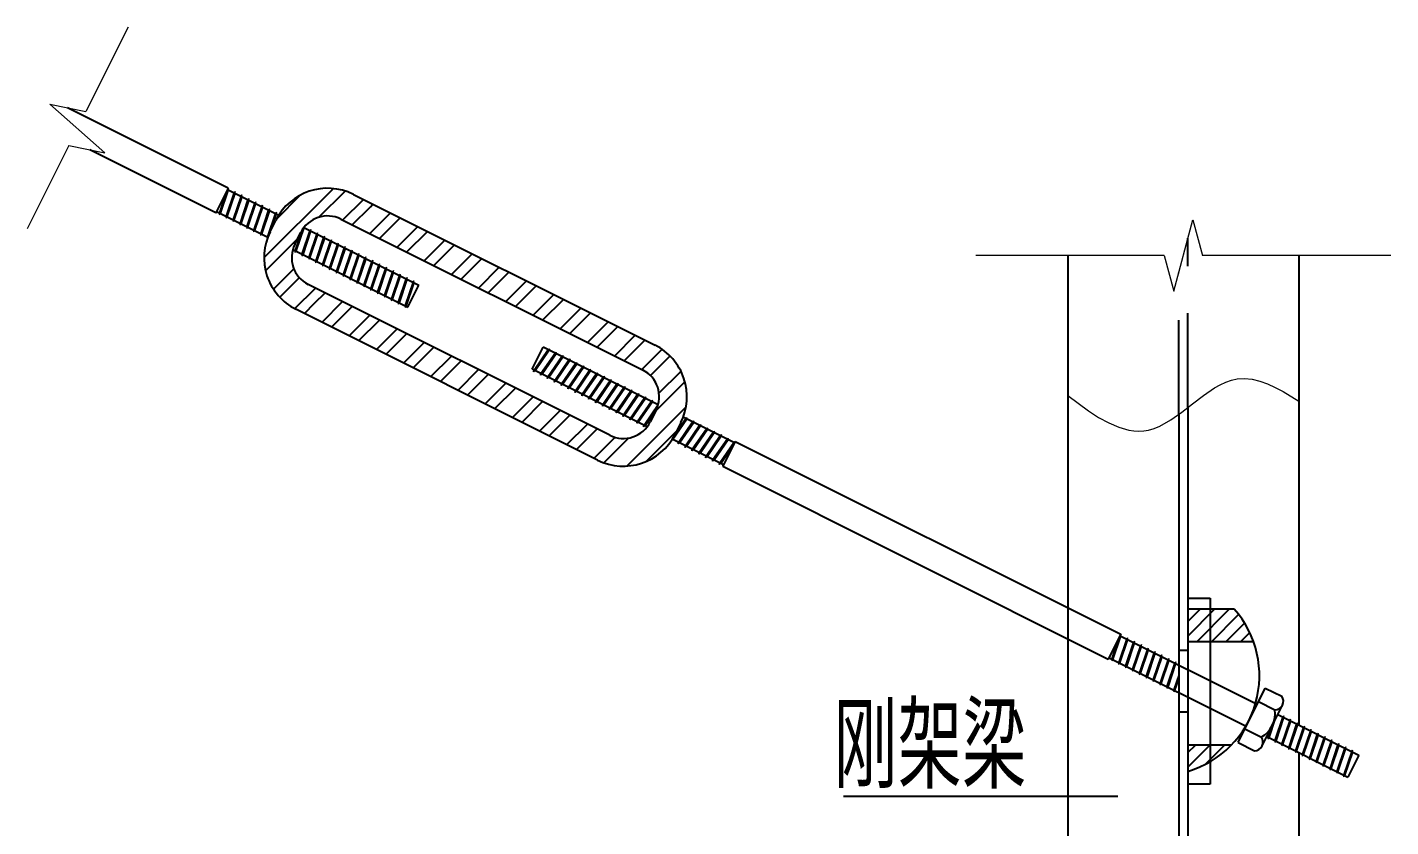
# Model space of a CAD drawing. Extents: x 9752569 to 9923256, y 1590558 to 2510207.
# Drawn here: x 9886731 to 9893978, y 2025030 to 2029280 of the extents above; entities that cross this region are included whole.
import ezdxf
from ezdxf.enums import TextEntityAlignment as Align

# ---------------------------------------------------------------- set-up
doc = ezdxf.new("R2010")
doc.units = 0
doc.header["$LTSCALE"] = 1000
doc.header["$MEASUREMENT"] = 0
doc.linetypes.add('CONTINUOUS1', pattern=[0])
doc.linetypes.add('DASHED', pattern=[0.75, 0.5, -0.25])
for name, color, linetype in [('003_THICK', 7, 'CONTINUOUS1'), ('LAYER4', 4, 'CONTINUOUS'), ('PUB_TEXT', 7, 'CONTINUOUS'), ('刚架', 2, 'CONTINUOUS'), ('填充', 8, 'CONTINUOUS'), ('支撑', 4, 'CONTINUOUS'), ('板', 4, 'CONTINUOUS')]:
    doc.layers.add(name, color=color, linetype=linetype)
doc.layers.add('Z-详图标注', color=3, linetype='CONTINUOUS', lineweight=18)
doc.layers.add('标注', color=4, linetype='CONTINUOUS', lineweight=20)
doc.styles.add('TSSD_DIMENSION', font='atssdeng.shx', dxfattribs={"width": 0.7, "bigfont": 'atssdchn.shx'})

# ---------------------------------------------------------------- blocks, each defined once
blk = doc.blocks.new('*X6')
at = {"layer": '填充', "linetype": 'Continuous'}
for p, q in [((14993658.8, -92297.5), (14993763.4, -92193)), ((14993702.8, -92328.6), (14993804.4, -92227)), ((14993730.5, -92513), (14993882.2, -92361.3)), ((14993747.5, -92421), (14993861.4, -92307)), ((14993582.8, -92797.8), (14993886.9, -92493.7)), ((14993409.9, -92758.6), (14993519.2, -92649.2)), ((14993462.5, -92781), (14993591, -92652.4)), ((14993682.4, -92773.2), (14993840.4, -92615.3))]:
    blk.add_line(p, q, dxfattribs=at)
blk = doc.blocks.new('*X7')
at = {"layer": '填充', "linetype": 'Continuous'}
for p, q in [((14991695.3, -91715.5), (14992053.9, -91356.9)), ((14991979.9, -91505.9), (14992115.8, -91370)), ((14991761.7, -91512), (14991882.3, -91391.4)), ((14992103.2, -91519.7), (14992210.5, -91412.4)), ((14992153.2, -91544.7), (14992247, -91450.9)), ((14991702.2, -91783.6), (14991869.3, -91616.5)), ((14991743.3, -91879.6), (14991849.7, -91773.2)), ((14991776.3, -91921.6), (14991878.4, -91819.5)), ((14991854.6, -91980.4), (14991961.6, -91873.5)), ((14991904.2, -92005.8), (14991957.2, -91952.8))]:
    blk.add_line(p, q, dxfattribs=at)
blk = doc.blocks.new('*X8')
at = {"layer": '填充', "linetype": 'Continuous'}
for p, q in [((14992247, -91450.9), (14992260.5, -91437.4)), ((14992244.6, -91590.4), (14992352, -91483.1)), ((14992294.6, -91615.4), (14992402, -91508.1)), ((14992386, -91661.1), (14992493.4, -91553.8)), ((14992436, -91686.1), (14992543.4, -91578.8)), ((14992527.5, -91731.8), (14992634.8, -91624.5)), ((14992577.5, -91756.8), (14992684.8, -91649.5)), ((14992668.9, -91802.6), (14992776.2, -91695.2)), ((14992718.9, -91827.6), (14992826.2, -91720.2)), ((14992810.3, -91873.3), (14992917.6, -91765.9)), ((14992860.3, -91898.3), (14992967.6, -91790.9)), ((14992951.7, -91944), (14993059.1, -91836.6)), ((14993001.7, -91969), (14993109.1, -91861.6)), ((14991957.2, -91952.8), (14992011.6, -91898.5)), ((14991995.7, -92051.5), (14992103, -91944.2)), ((14993093.2, -92014.7), (14993200.5, -91907.4)), ((14993143.2, -92039.7), (14993250.5, -91932.4)), ((14992045.7, -92076.5), (14992153, -91969.2)), ((14992137.1, -92122.2), (14992244.4, -92014.9)), ((14993234.6, -92085.4), (14993341.9, -91978.1)), ((14993284.6, -92110.4), (14993391.9, -92003.1)), ((14992187.1, -92147.2), (14992294.4, -92039.9)), ((14992278.5, -92192.9), (14992385.8, -92085.6)), ((14993376, -92156.1), (14993483.3, -92048.8)), ((14993426, -92181.1), (14993533.3, -92073.8)), ((14992328.5, -92217.9), (14992435.8, -92110.6)), ((14992419.9, -92263.7), (14992527.2, -92156.3)), ((14993517.4, -92226.8), (14993624.7, -92119.5)), ((14993567.4, -92251.8), (14993674.7, -92144.5)), ((14992469.9, -92288.7), (14992577.2, -92181.3)), ((14992561.3, -92334.4), (14992668.7, -92227)), ((14992611.3, -92359.4), (14992718.7, -92252)), ((14992702.8, -92405.1), (14992810.1, -92297.7)), ((14992752.8, -92430.1), (14992860.1, -92322.7)), ((14992844.2, -92475.8), (14992951.5, -92368.5)), ((14992894.2, -92500.8), (14993001.5, -92393.5)), ((14992985.6, -92546.5), (14993092.9, -92439.2)), ((14993035.6, -92571.5), (14993142.9, -92464.2)), ((14993127, -92617.2), (14993234.4, -92509.9)), ((14993177, -92642.2), (14993284.4, -92534.9)), ((14993268.4, -92687.9), (14993375.8, -92580.6)), ((14993318.4, -92712.9), (14993425.8, -92605.6))]:
    blk.add_line(p, q, dxfattribs=at)
blk = doc.blocks.new('A$C3B5F1999')
at = {"layer": '板', "lineweight": -3}
h = blk.add_hatch(dxfattribs=at)
h.set_pattern_fill('ANSI31', color=256, scale=11.25, style=0)
h.set_pattern_definition([(225, (1544786.093, 1161578.04), (25.25697034, -25.25697034), [])])
h.paths.add_polyline_path([(227.3, 494.1, 0.095394), (160.5, 606.6), (0, 606.6), (0, 494.1)])
h.paths.add_polyline_path([(0, 135.7), (0, 44.9, 0.128822), (150.1, 135.7)])
for p, q in [((0, 645.3), (76.8, 645.3)), ((0, 645.3), (0, 0)), ((76.8, 645.3), (76.8, 0)), ((160.5, 606.6), (0, 606.6)), ((160.5, 606.6), (0, 606.6)), ((227.3, 494.1), (0, 494.1)), ((150.1, 135.7), (0, 135.7)), ((76.8, 0), (0, 0))]:
    blk.add_line(p, q, dxfattribs=at)
blk.add_arc((-98.2, 376.8), 346.1, 286.4909, 41.6183, dxfattribs=at)

msp = doc.modelspace()

# ---------------------------------------------------------------- linework, layer by layer
at = {"layer": '003_THICK'}
msp.add_line((9893166.7, 2025478), (9893311.3, 2025767.2), dxfattribs=at)
at = {"layer": 'LAYER4'}
for p, q in [((9888464.6, 2028391.4), (9890067.9, 2027589.7)), ((9888022.2, 2028192.3), (9888053.1, 2028254.3)), ((9888398.7, 2028259.8), (9890002.1, 2027458.1)), ((9888153.8, 2028126.5), (9888184.8, 2028188.5)), ((9889828.5, 2027110.9), (9888225.1, 2027912.5)), ((9889762.7, 2026979.2), (9888159.3, 2027780.9)), ((9890073.4, 2027244.1), (9890042.4, 2027182.2)), ((9890205.1, 2027178.3), (9890174.1, 2027116.3))]:
    msp.add_line(p, q, dxfattribs=at)
for centre, major_axis, start_param, end_param in [((9888327.4, 2028117.1), (306.7, 1.5), 1.102288, 2.673084), ((9888327.4, 2028117.1), (159.5, 0.8), 1.101915, 2.672711), ((9888296.4, 2028055.2), (306.7, 0.1), 2.677499, 4.248296), ((9888296.4, 2028055.2), (159.5, 1.6), 2.667643, 4.238439), ((9889930.8, 2027315.5), (-306.7, 2.1), 2.684766, 4.255563), ((9889930.8, 2027315.5), (159.5, 1.9), -0.475415, 1.095381), ((9889899.8, 2027253.5), (-159.5, 2.2), 1.1208, 2.691597), ((9889899.8, 2027253.5), (-306.7, 1), 1.110269, 2.681065)]:
    msp.add_ellipse(centre, major_axis=major_axis, ratio=1, start_param=start_param, end_param=end_param, dxfattribs=at)
at = {"layer": 'PUB_TEXT'}
msp.add_line((9891069.4, 2025192.3), (9892527.5, 2025192.3), dxfattribs=at)
at = {"layer": '刚架', "color": 5, "linetype": 'DASHED'}
for p, q in [((9892900.5, 2027259.5), (9892900.5, 2028157.7)), ((9892851.4, 2027222.2), (9892851.4, 2027974.6)), ((9892262.6, 2026193.1), (9892262.6, 2026028.5)), ((9892851.4, 2025967.7), (9892900.5, 2025967.7)), ((9892851.4, 2025640.6), (9892900.5, 2025640.6))]:
    msp.add_line(p, q, dxfattribs=at)
at = {"layer": '刚架', "linetype": 'Continuous'}
for p, q in [((9892262.6, 2028066.2), (9892262.6, 2026193.1)), ((9893489.3, 2028066.2), (9893489.3, 2025570.6)), ((9892900.5, 2027259.5), (9892900.5, 2021723)), ((9892851.4, 2027222.2), (9892851.4, 2021685.8)), ((9892262.6, 2026028.5), (9892262.6, 2024201.3)), ((9893489.3, 2025424.3), (9893489.3, 2024201.3))]:
    msp.add_line(p, q, dxfattribs=at)
at = {"layer": '支撑', "linetype": 'Continuous'}
for p, q in [((9887799.2, 2028424.8), (9886944.8, 2028852)), ((9887733.4, 2028293.1), (9887064.1, 2028627.8)), ((9887799.2, 2028424.8), (9887733.4, 2028293.1)), ((9887795.6, 2028417.5), (9888068.3, 2028281.1)), ((9887737.1, 2028300.5), (9888009.8, 2028164.1)), ((9888201.2, 2028214.6), (9888812.3, 2027909.1)), ((9888142.7, 2028097.6), (9888753.8, 2027792.1)), ((9888753.8, 2027792.1), (9888812.3, 2027909.1)), ((9889414.9, 2027461.5), (9889473.5, 2027578.5)), ((9890084.5, 2027273), (9889473.5, 2027578.5)), ((9890026, 2027156), (9889414.9, 2027461.5)), ((9890490.2, 2027070.2), (9890217.5, 2027206.5)), ((9890431.7, 2026953.1), (9890159, 2027089.5)), ((9890493.8, 2027077.5), (9890428, 2026945.8)), ((9890493.8, 2027077.5), (9892543.1, 2026052.8)), ((9890428, 2026945.8), (9892477.3, 2025921.2)), ((9892543.1, 2026052.8), (9892477.3, 2025921.2)), ((9892539.5, 2026045.5), (9893268.2, 2025681.1)), ((9892481, 2025928.5), (9893209.7, 2025564.1)), ((9893311.3, 2025767.2), (9893399.1, 2025723.4)), ((9893275.1, 2025694.9), (9893362.9, 2025651.1)), ((9893294.5, 2025459.3), (9893402.9, 2025676.2)), ((9893378, 2025626.3), (9893808.4, 2025411.1)), ((9893202.8, 2025550.3), (9893290.6, 2025506.4)), ((9893319.4, 2025509.3), (9893749.9, 2025294)), ((9893166.7, 2025478), (9893254.5, 2025434.1)), ((9893808.4, 2025411.1), (9893749.9, 2025294))]:
    msp.add_line(p, q, dxfattribs=at)
for centre, major_axis, start_param, end_param in [((9893362.2, 2025696.6), (-45.6, 0.6), 1.599742, 3.782994), ((9893218.6, 2025632.8), (-145.4, 3.9), 2.115145, 3.294365), ((9893253.7, 2025479.7), (-45.6, 0.6), 1.599742, 3.782994)]:
    msp.add_ellipse(centre, major_axis=major_axis, ratio=1, start_param=start_param, end_param=end_param, dxfattribs=at)
at = {"layer": '标注'}
for p, q in [((9887267.1, 2029279.6), (9887043.3, 2028831.9)), ((9887144.4, 2028611.4), (9886851.5, 2028871.1)), ((9886851.5, 2028871.1), (9887043.3, 2028831.9)), ((9886952.6, 2028650.6), (9886731.3, 2028207.9)), ((9886952.6, 2028650.6), (9887144.4, 2028611.4)), ((9892825.3, 2027877.1), (9892926.6, 2028255.3)), ((9892926.6, 2028255.3), (9892977.3, 2028066.2)), ((9892774.6, 2028066.2), (9891773.5, 2028066.2)), ((9892774.6, 2028066.2), (9892825.3, 2027877.1)), ((9893978.4, 2028066.2), (9892977.3, 2028066.2))]:
    msp.add_line(p, q, dxfattribs=at)
at = {"layer": '标注', "linetype": 'Continuous'}
for p, q in [((9887785.9, 2028398.2), (9887750.6, 2028293.7)), ((9887799.2, 2028424.8), (9887751.7, 2028284)), ((9887800.3, 2028415.1), (9887758, 2028290)), ((9887829.5, 2028400.5), (9887787.2, 2028275.4)), ((9887835.8, 2028406.5), (9887788.3, 2028265.7)), ((9887836.9, 2028396.8), (9887794.6, 2028271.7)), ((9887800.3, 2028415.1), (9887799.2, 2028424.8)), ((9887872.4, 2028388.2), (9887824.8, 2028247.4)), ((9887829.5, 2028400.5), (9887835.8, 2028406.5)), ((9887836.9, 2028396.8), (9887835.8, 2028406.5)), ((9887866, 2028382.2), (9887872.4, 2028388.2)), ((9887873.4, 2028378.6), (9887872.4, 2028388.2)), ((9887866, 2028382.2), (9887823.8, 2028257.1)), ((9887873.4, 2028378.6), (9887831.2, 2028253.4)), ((9887902.6, 2028364), (9887860.4, 2028238.8)), ((9887908.9, 2028369.9), (9887861.4, 2028229.1)), ((9887910, 2028360.3), (9887867.7, 2028235.1)), ((9887939.2, 2028345.7), (9887896.9, 2028220.5)), ((9887945.5, 2028351.7), (9887898, 2028210.8)), ((9887902.6, 2028364), (9887908.9, 2028369.9)), ((9887946.6, 2028342), (9887904.3, 2028216.8)), ((9887910, 2028360.3), (9887908.9, 2028369.9)), ((9887975.8, 2028327.4), (9887933.5, 2028202.2)), ((9887982.1, 2028333.4), (9887934.6, 2028192.6)), ((9887939.2, 2028345.7), (9887945.5, 2028351.7)), ((9887983.1, 2028323.7), (9887940.9, 2028198.5)), ((9887946.6, 2028342), (9887945.5, 2028351.7)), ((9888018.7, 2028315.1), (9887971.1, 2028174.3)), ((9887975.8, 2028327.4), (9887982.1, 2028333.4)), ((9887983.1, 2028323.7), (9887982.1, 2028333.4)), ((9888012.3, 2028309.1), (9888018.7, 2028315.1)), ((9888019.7, 2028305.4), (9888018.7, 2028315.1)), ((9887733.4, 2028293.1), (9887740.7, 2028298.6)), ((9887750.6, 2028293.7), (9887751.7, 2028284)), ((9887751.7, 2028284), (9887758, 2028290)), ((9887787.2, 2028275.4), (9887788.3, 2028265.7)), ((9887788.3, 2028265.7), (9887794.6, 2028271.7)), ((9887823.8, 2028257.1), (9887824.8, 2028247.4)), ((9887824.8, 2028247.4), (9887831.2, 2028253.4)), ((9888012.3, 2028309.1), (9887970.1, 2028183.9)), ((9888019.7, 2028305.4), (9887977.5, 2028180.3)), ((9888048.9, 2028290.8), (9888006.6, 2028165.7)), ((9888055.2, 2028296.8), (9888013.9, 2028174.5)), ((9888056.3, 2028287.1), (9888028.7, 2028205.4)), ((9888048.9, 2028290.8), (9888055.2, 2028296.8)), ((9888056.3, 2028287.1), (9888055.2, 2028296.8)), ((9887860.4, 2028238.8), (9887861.4, 2028229.1)), ((9887861.4, 2028229.1), (9887867.7, 2028235.1)), ((9887896.9, 2028220.5), (9887898, 2028210.8)), ((9887898, 2028210.8), (9887904.3, 2028216.8)), ((9887933.5, 2028202.2), (9887934.6, 2028192.6)), ((9887934.6, 2028192.6), (9887940.9, 2028198.5)), ((9887970.1, 2028183.9), (9887971.1, 2028174.3)), ((9887971.1, 2028174.3), (9887977.5, 2028180.3)), ((9888186.3, 2028191.5), (9888152.9, 2028092.5)), ((9888196.1, 2028207.6), (9888154, 2028082.8)), ((9888202.6, 2028214), (9888160.3, 2028088.8)), ((9888231.8, 2028199.4), (9888189.5, 2028074.2)), ((9888238.1, 2028205.4), (9888190.6, 2028064.6)), ((9888239.1, 2028195.7), (9888196.9, 2028070.5)), ((9888202.6, 2028214), (9888202.4, 2028216.1)), ((9888268.3, 2028181.1), (9888226.1, 2028055.9)), ((9888274.7, 2028187.1), (9888227.1, 2028046.3)), ((9888231.8, 2028199.4), (9888238.1, 2028205.4)), ((9888275.7, 2028177.4), (9888233.5, 2028052.3)), ((9888239.1, 2028195.7), (9888238.1, 2028205.4)), ((9888268.3, 2028181.1), (9888274.7, 2028187.1)), ((9888275.7, 2028177.4), (9888274.7, 2028187.1)), ((9888006.6, 2028165.7), (9888007.5, 2028157.9)), ((9888304.9, 2028162.8), (9888262.6, 2028037.7)), ((9888311.2, 2028168.8), (9888263.7, 2028028)), ((9888312.3, 2028159.1), (9888270, 2028034)), ((9888341.5, 2028144.5), (9888299.2, 2028019.4)), ((9888347.8, 2028150.5), (9888300.3, 2028009.7)), ((9888304.9, 2028162.8), (9888311.2, 2028168.8)), ((9888348.9, 2028140.8), (9888306.6, 2028015.7)), ((9888312.3, 2028159.1), (9888311.2, 2028168.8)), ((9888378.1, 2028126.2), (9888335.8, 2028001.1)), ((9888384.4, 2028132.2), (9888336.8, 2027991.4)), ((9888341.5, 2028144.5), (9888347.8, 2028150.5)), ((9888385.4, 2028122.6), (9888343.2, 2027997.4)), ((9888348.9, 2028140.8), (9888347.8, 2028150.5)), ((9888414.6, 2028108), (9888372.4, 2027982.8)), ((9888421, 2028113.9), (9888373.4, 2027973.1)), ((9888378.1, 2028126.2), (9888384.4, 2028132.2)), ((9888422, 2028104.3), (9888379.7, 2027979.1)), ((9888385.4, 2028122.6), (9888384.4, 2028132.2)), ((9888414.6, 2028108), (9888421, 2028113.9)), ((9888422, 2028104.3), (9888421, 2028113.9)), ((9888152.9, 2028092.5), (9888154, 2028082.8)), ((9888154, 2028082.8), (9888160.3, 2028088.8)), ((9888189.5, 2028074.2), (9888190.6, 2028064.6)), ((9888190.6, 2028064.6), (9888196.9, 2028070.5)), ((9888226.1, 2028055.9), (9888227.1, 2028046.3)), ((9888227.1, 2028046.3), (9888233.5, 2028052.3)), ((9888262.6, 2028037.7), (9888263.7, 2028028)), ((9888263.7, 2028028), (9888270, 2028034)), ((9888451.2, 2028089.7), (9888408.9, 2027964.5)), ((9888457.5, 2028095.6), (9888410, 2027954.8)), ((9888458.6, 2028086), (9888416.3, 2027960.8)), ((9888487.8, 2028071.4), (9888445.5, 2027946.2)), ((9888494.1, 2028077.4), (9888446.6, 2027936.6)), ((9888451.2, 2028089.7), (9888457.5, 2028095.6)), ((9888495.2, 2028067.7), (9888452.9, 2027942.5)), ((9888458.6, 2028086), (9888457.5, 2028095.6)), ((9888524.3, 2028053.1), (9888482.1, 2027927.9)), ((9888530.7, 2028059.1), (9888483.1, 2027918.3)), ((9888487.8, 2028071.4), (9888494.1, 2028077.4)), ((9888531.7, 2028049.4), (9888489.5, 2027924.2)), ((9888495.2, 2028067.7), (9888494.1, 2028077.4)), ((9888560.9, 2028034.8), (9888518.7, 2027909.7)), ((9888567.2, 2028040.8), (9888519.7, 2027900)), ((9888524.3, 2028053.1), (9888530.7, 2028059.1)), ((9888568.3, 2028031.1), (9888526, 2027906)), ((9888531.7, 2028049.4), (9888530.7, 2028059.1)), ((9888560.9, 2028034.8), (9888567.2, 2028040.8)), ((9888568.3, 2028031.1), (9888567.2, 2028040.8)), ((9888299.2, 2028019.4), (9888300.3, 2028009.7)), ((9888300.3, 2028009.7), (9888306.6, 2028015.7)), ((9888335.8, 2028001.1), (9888336.8, 2027991.4)), ((9888336.8, 2027991.4), (9888343.2, 2027997.4)), ((9888372.4, 2027982.8), (9888373.4, 2027973.1)), ((9888373.4, 2027973.1), (9888379.7, 2027979.1)), ((9888408.9, 2027964.5), (9888410, 2027954.8)), ((9888410, 2027954.8), (9888416.3, 2027960.8)), ((9888597.5, 2028016.5), (9888555.2, 2027891.4)), ((9888603.8, 2028022.5), (9888556.3, 2027881.7)), ((9888604.9, 2028012.8), (9888562.6, 2027887.7)), ((9888634.1, 2027998.2), (9888591.8, 2027873.1)), ((9888640.4, 2028004.2), (9888592.8, 2027863.4)), ((9888597.5, 2028016.5), (9888603.8, 2028022.5)), ((9888641.4, 2027994.5), (9888599.2, 2027869.4)), ((9888604.9, 2028012.8), (9888603.8, 2028022.5)), ((9888670.6, 2027980), (9888628.4, 2027854.8)), ((9888677, 2027985.9), (9888629.4, 2027845.1)), ((9888634.1, 2027998.2), (9888640.4, 2028004.2)), ((9888678, 2027976.3), (9888635.8, 2027851.1)), ((9888641.4, 2027994.5), (9888640.4, 2028004.2)), ((9888707.2, 2027961.7), (9888664.9, 2027836.5)), ((9888713.5, 2027967.6), (9888666, 2027826.8)), ((9888670.6, 2027980), (9888677, 2027985.9)), ((9888714.6, 2027958), (9888672.3, 2027832.8)), ((9888678, 2027976.3), (9888677, 2027985.9)), ((9888707.2, 2027961.7), (9888713.5, 2027967.6)), ((9888714.6, 2027958), (9888713.5, 2027967.6)), ((9888445.5, 2027946.2), (9888446.6, 2027936.6)), ((9888446.6, 2027936.6), (9888452.9, 2027942.5)), ((9888482.1, 2027927.9), (9888483.1, 2027918.3)), ((9888483.1, 2027918.3), (9888489.5, 2027924.2)), ((9888518.7, 2027909.7), (9888519.7, 2027900)), ((9888519.7, 2027900), (9888526, 2027906)), ((9888555.2, 2027891.4), (9888556.3, 2027881.7)), ((9888556.3, 2027881.7), (9888562.6, 2027887.7)), ((9888743.8, 2027943.4), (9888701.5, 2027818.2)), ((9888750.1, 2027949.4), (9888702.6, 2027808.6)), ((9888751.2, 2027939.7), (9888708.9, 2027814.5)), ((9888780.3, 2027925.1), (9888738.1, 2027799.9)), ((9888786.7, 2027931.1), (9888739.1, 2027790.3)), ((9888743.8, 2027943.4), (9888750.1, 2027949.4)), ((9888787.7, 2027921.4), (9888745.5, 2027796.2)), ((9888751.2, 2027939.7), (9888750.1, 2027949.4)), ((9888780.3, 2027925.1), (9888786.7, 2027931.1)), ((9888787.7, 2027921.4), (9888786.7, 2027931.1)), ((9888591.8, 2027873.1), (9888592.8, 2027863.4)), ((9888592.8, 2027863.4), (9888599.2, 2027869.4)), ((9888628.4, 2027854.8), (9888629.4, 2027845.1)), ((9888629.4, 2027845.1), (9888635.8, 2027851.1)), ((9888664.9, 2027836.5), (9888666, 2027826.8)), ((9888666, 2027826.8), (9888672.3, 2027832.8)), ((9888701.5, 2027818.2), (9888702.6, 2027808.6)), ((9888702.6, 2027808.6), (9888708.9, 2027814.5)), ((9888738.1, 2027799.9), (9888739.1, 2027790.3)), ((9888739.1, 2027790.3), (9888745.5, 2027796.2)), ((9889506.4, 2027571.2), (9889422.3, 2027448.7)), ((9889498, 2027566.3), (9889423.3, 2027457.4)), ((9889505.4, 2027562.6), (9889430.6, 2027453.7)), ((9889543, 2027552.9), (9889458.8, 2027430.4)), ((9889534.6, 2027548), (9889459.8, 2027439.1)), ((9889542, 2027544.3), (9889467.2, 2027435.4)), ((9889579.5, 2027534.6), (9889495.4, 2027412.1)), ((9889571.2, 2027529.7), (9889496.4, 2027420.8)), ((9889498, 2027566.3), (9889506.4, 2027571.2)), ((9889578.6, 2027526), (9889503.8, 2027417.1)), ((9889505.4, 2027562.6), (9889506.4, 2027571.2)), ((9889534.6, 2027548), (9889543, 2027552.9)), ((9889542, 2027544.3), (9889543, 2027552.9)), ((9889571.2, 2027529.7), (9889579.5, 2027534.6)), ((9889578.6, 2027526), (9889579.5, 2027534.6)), ((9889422.3, 2027448.7), (9889423.3, 2027457.4)), ((9889430.6, 2027453.7), (9889422.3, 2027448.7)), ((9889616.1, 2027516.4), (9889532, 2027393.8)), ((9889607.7, 2027511.4), (9889533, 2027402.5)), ((9889615.1, 2027507.7), (9889540.4, 2027398.8)), ((9889652.7, 2027498.1), (9889568.6, 2027375.6)), ((9889644.3, 2027493.1), (9889569.5, 2027384.2)), ((9889651.7, 2027489.4), (9889576.9, 2027380.5)), ((9889689.3, 2027479.8), (9889605.1, 2027357.3)), ((9889680.9, 2027474.8), (9889606.1, 2027365.9)), ((9889607.7, 2027511.4), (9889616.1, 2027516.4)), ((9889688.3, 2027471.1), (9889613.5, 2027362.2)), ((9889615.1, 2027507.7), (9889616.1, 2027516.4)), ((9889725.8, 2027461.5), (9889641.7, 2027339)), ((9889717.5, 2027456.5), (9889642.7, 2027347.6)), ((9889644.3, 2027493.1), (9889652.7, 2027498.1)), ((9889724.8, 2027452.8), (9889650.1, 2027343.9)), ((9889651.7, 2027489.4), (9889652.7, 2027498.1)), ((9889680.9, 2027474.8), (9889689.3, 2027479.8)), ((9889688.3, 2027471.1), (9889689.3, 2027479.8)), ((9889717.5, 2027456.5), (9889725.8, 2027461.5)), ((9889724.8, 2027452.8), (9889725.8, 2027461.5)), ((9889458.8, 2027430.4), (9889459.8, 2027439.1)), ((9889467.2, 2027435.4), (9889458.8, 2027430.4)), ((9889495.4, 2027412.1), (9889496.4, 2027420.8)), ((9889503.8, 2027417.1), (9889495.4, 2027412.1)), ((9889532, 2027393.8), (9889533, 2027402.5)), ((9889540.4, 2027398.8), (9889532, 2027393.8)), ((9889568.6, 2027375.6), (9889569.5, 2027384.2)), ((9889576.9, 2027380.5), (9889568.6, 2027375.6)), ((9889762.4, 2027443.2), (9889678.3, 2027320.7)), ((9889754, 2027438.3), (9889679.3, 2027329.4)), ((9889761.4, 2027434.6), (9889686.6, 2027325.7)), ((9889799, 2027424.9), (9889714.9, 2027302.4)), ((9889790.6, 2027420), (9889715.8, 2027311.1)), ((9889798, 2027416.3), (9889723.2, 2027307.4)), ((9889835.5, 2027406.6), (9889751.4, 2027284.1)), ((9889827.2, 2027401.7), (9889752.4, 2027292.8)), ((9889754, 2027438.3), (9889762.4, 2027443.2)), ((9889834.6, 2027398), (9889759.8, 2027289.1)), ((9889761.4, 2027434.6), (9889762.4, 2027443.2)), ((9889872.1, 2027388.4), (9889788, 2027265.8)), ((9889863.7, 2027383.4), (9889789, 2027274.5)), ((9889790.6, 2027420), (9889799, 2027424.9)), ((9889871.1, 2027379.7), (9889796.4, 2027270.8)), ((9889798, 2027416.3), (9889799, 2027424.9)), ((9889827.2, 2027401.7), (9889835.5, 2027406.6)), ((9889834.6, 2027398), (9889835.5, 2027406.6)), ((9889863.7, 2027383.4), (9889872.1, 2027388.4)), ((9889871.1, 2027379.7), (9889872.1, 2027388.4)), ((9893042.3, 2027362.6), (9893071.9, 2027379.2)), ((9893071.9, 2027379.2), (9893101.7, 2027393.1)), ((9893101.7, 2027393.1), (9893131.8, 2027403.7)), ((9893131.8, 2027403.7), (9893162.1, 2027410.4)), ((9893162.1, 2027410.4), (9893201.8, 2027412.8)), ((9893201.8, 2027412.8), (9893242, 2027408.7)), ((9893242, 2027408.7), (9893282.5, 2027398.9)), ((9893282.5, 2027398.9), (9893323.4, 2027384.2)), ((9893323.4, 2027384.2), (9893364.6, 2027365.4)), ((9889605.1, 2027357.3), (9889606.1, 2027365.9)), ((9889613.5, 2027362.2), (9889605.1, 2027357.3)), ((9889641.7, 2027339), (9889642.7, 2027347.6)), ((9889650.1, 2027343.9), (9889641.7, 2027339)), ((9889678.3, 2027320.7), (9889679.3, 2027329.4)), ((9889686.6, 2027325.7), (9889678.3, 2027320.7)), ((9889714.9, 2027302.4), (9889715.8, 2027311.1)), ((9889723.2, 2027307.4), (9889714.9, 2027302.4)), ((9889908.7, 2027370.1), (9889824.6, 2027247.6)), ((9889900.3, 2027365.1), (9889825.5, 2027256.2)), ((9889907.7, 2027361.4), (9889832.9, 2027252.5)), ((9889945.3, 2027351.8), (9889861.1, 2027229.3)), ((9889936.9, 2027346.8), (9889862.1, 2027237.9)), ((9889944.3, 2027343.1), (9889869.5, 2027234.2)), ((9889981.8, 2027333.5), (9889897.7, 2027211)), ((9889973.5, 2027328.5), (9889898.7, 2027219.6)), ((9889900.3, 2027365.1), (9889908.7, 2027370.1)), ((9889980.8, 2027324.8), (9889906.1, 2027215.9)), ((9889907.7, 2027361.4), (9889908.7, 2027370.1)), ((9890018.4, 2027315.2), (9889934.3, 2027192.7)), ((9890010, 2027310.3), (9889935.3, 2027201.3)), ((9889936.9, 2027346.8), (9889945.3, 2027351.8)), ((9890017.4, 2027306.6), (9889942.6, 2027197.7)), ((9889944.3, 2027343.1), (9889945.3, 2027351.8)), ((9889973.5, 2027328.5), (9889981.8, 2027333.5)), ((9889980.8, 2027324.8), (9889981.8, 2027333.5)), ((9890010, 2027310.3), (9890018.4, 2027315.2)), ((9890017.4, 2027306.6), (9890018.4, 2027315.2)), ((9892262.6, 2027321.8), (9892371.6, 2027241.2)), ((9892925.4, 2027278.7), (9892983.6, 2027323)), ((9892983.6, 2027323), (9893042.3, 2027362.6)), ((9893364.6, 2027365.4), (9893406, 2027343.4)), ((9893406, 2027343.4), (9893489.3, 2027292.8)), ((9889751.4, 2027284.1), (9889752.4, 2027292.8)), ((9889759.8, 2027289.1), (9889751.4, 2027284.1)), ((9889788, 2027265.8), (9889789, 2027274.5)), ((9889796.4, 2027270.8), (9889788, 2027265.8)), ((9889824.6, 2027247.6), (9889825.5, 2027256.2)), ((9889832.9, 2027252.5), (9889824.6, 2027247.6)), ((9889861.1, 2027229.3), (9889862.1, 2027237.9)), ((9889869.5, 2027234.2), (9889861.1, 2027229.3)), ((9890055, 2027296.9), (9889970.9, 2027174.4)), ((9890046.6, 2027292), (9889971.8, 2027183.1)), ((9890054, 2027288.3), (9889979.2, 2027179.4)), ((9890082, 2027264.7), (9890007.4, 2027156.1)), ((9890083.2, 2027273.7), (9890008.4, 2027164.8)), ((9890074.9, 2027247.2), (9890015.8, 2027161.1)), ((9890046.6, 2027292), (9890055, 2027296.9)), ((9890054, 2027288.3), (9890055, 2027296.9)), ((9890083.2, 2027273.7), (9890085, 2027274.7)), ((9892371.6, 2027241.2), (9892425.9, 2027206.1)), ((9892809.1, 2027192.7), (9892867.2, 2027233.8)), ((9892867.2, 2027233.8), (9892925.4, 2027278.7)), ((9889897.7, 2027211), (9889898.7, 2027219.6)), ((9889906.1, 2027215.9), (9889897.7, 2027211)), ((9889934.3, 2027192.7), (9889935.3, 2027201.3)), ((9889942.6, 2027197.7), (9889934.3, 2027192.7)), ((9889970.9, 2027174.4), (9889971.8, 2027183.1)), ((9889979.2, 2027179.4), (9889970.9, 2027174.4)), ((9890007.4, 2027156.1), (9890008.4, 2027164.8)), ((9890015.8, 2027161.1), (9890007.4, 2027156.1)), ((9890236.9, 2027196.8), (9890162.1, 2027087.9)), ((9890237.8, 2027205.5), (9890164.8, 2027099.1)), ((9890229.5, 2027200.5), (9890180.6, 2027129.4)), ((9890274.4, 2027187.2), (9890190.3, 2027064.7)), ((9890266, 2027182.3), (9890191.3, 2027073.3)), ((9890273.4, 2027178.6), (9890198.7, 2027069.7)), ((9890311, 2027168.9), (9890226.9, 2027046.4)), ((9890302.6, 2027164), (9890227.8, 2027055.1)), ((9890229.5, 2027200.5), (9890237.8, 2027205.5)), ((9890310, 2027160.3), (9890235.2, 2027051.4)), ((9890236.9, 2027196.8), (9890237.8, 2027205.5)), ((9890266, 2027182.3), (9890274.4, 2027187.2)), ((9890273.4, 2027178.6), (9890274.4, 2027187.2)), ((9890302.6, 2027164), (9890311, 2027168.9)), ((9890310, 2027160.3), (9890311, 2027168.9)), ((9892425.9, 2027206.1), (9892479.8, 2027176.2)), ((9892479.8, 2027176.2), (9892533.5, 2027153.1)), ((9892721, 2027147.3), (9892750.5, 2027159.5)), ((9892750.5, 2027159.5), (9892809.1, 2027192.7)), ((9890162.1, 2027087.9), (9890155.3, 2027083.9)), ((9890347.5, 2027150.6), (9890263.4, 2027028.1)), ((9890339.2, 2027145.7), (9890264.4, 2027036.8)), ((9890346.6, 2027142), (9890271.8, 2027033.1)), ((9890384.1, 2027132.4), (9890300, 2027009.8)), ((9890375.8, 2027127.4), (9890301, 2027018.5)), ((9890383.1, 2027123.7), (9890308.4, 2027014.8)), ((9890420.7, 2027114.1), (9890336.6, 2026991.5)), ((9890412.3, 2027109.1), (9890337.6, 2027000.2)), ((9890339.2, 2027145.7), (9890347.5, 2027150.6)), ((9890419.7, 2027105.4), (9890344.9, 2026996.5)), ((9890346.6, 2027142), (9890347.5, 2027150.6)), ((9890457.3, 2027095.8), (9890373.1, 2026973.3)), ((9890448.9, 2027090.8), (9890374.1, 2026981.9)), ((9890375.8, 2027127.4), (9890384.1, 2027132.4)), ((9890456.3, 2027087.1), (9890381.5, 2026978.2)), ((9890383.1, 2027123.7), (9890384.1, 2027132.4)), ((9890412.3, 2027109.1), (9890420.7, 2027114.1)), ((9890419.7, 2027105.4), (9890420.7, 2027114.1)), ((9890448.9, 2027090.8), (9890457.3, 2027095.8)), ((9890456.3, 2027087.1), (9890457.3, 2027095.8)), ((9892533.5, 2027153.1), (9892586.6, 2027138.2)), ((9892586.6, 2027138.2), (9892613, 2027134.3)), ((9892613, 2027134.3), (9892639.3, 2027132.9)), ((9892639.3, 2027132.9), (9892665.4, 2027134.3)), ((9892665.4, 2027134.3), (9892691.3, 2027138.6)), ((9892691.3, 2027138.6), (9892721, 2027147.3)), ((9890190.3, 2027064.7), (9890191.3, 2027073.3)), ((9890198.7, 2027069.7), (9890190.3, 2027064.7)), ((9890226.9, 2027046.4), (9890227.8, 2027055.1)), ((9890235.2, 2027051.4), (9890226.9, 2027046.4)), ((9890263.4, 2027028.1), (9890264.4, 2027036.8)), ((9890271.8, 2027033.1), (9890263.4, 2027028.1)), ((9890300, 2027009.8), (9890301, 2027018.5)), ((9890308.4, 2027014.8), (9890300, 2027009.8)), ((9890493.8, 2027077.5), (9890409.7, 2026955)), ((9890485.5, 2027072.5), (9890410.7, 2026963.6)), ((9890480.5, 2027050.9), (9890418.1, 2026959.9)), ((9890485.5, 2027072.5), (9890493.8, 2027077.5)), ((9890336.6, 2026991.5), (9890337.6, 2027000.2)), ((9890344.9, 2026996.5), (9890336.6, 2026991.5)), ((9890373.1, 2026973.3), (9890374.1, 2026981.9)), ((9890381.5, 2026978.2), (9890373.1, 2026973.3)), ((9890409.7, 2026955), (9890410.7, 2026963.6)), ((9890418.1, 2026959.9), (9890409.7, 2026955)), ((9890428, 2026945.8), (9890428, 2026955)), ((9892529.8, 2026026.3), (9892494.5, 2025921.7)), ((9892543.1, 2026052.8), (9892495.6, 2025912)), ((9892544.2, 2026043.2), (9892501.9, 2025918)), ((9892573.4, 2026028.6), (9892531.1, 2025903.4)), ((9892579.7, 2026034.6), (9892532.2, 2025893.8)), ((9892580.8, 2026024.9), (9892538.5, 2025899.7)), ((9892544.2, 2026043.2), (9892543.1, 2026052.8)), ((9892609.9, 2026010.3), (9892567.7, 2025885.1)), ((9892616.3, 2026016.3), (9892568.7, 2025875.5)), ((9892573.4, 2026028.6), (9892579.7, 2026034.6)), ((9892617.3, 2026006.6), (9892575.1, 2025881.4)), ((9892580.8, 2026024.9), (9892579.7, 2026034.6)), ((9892652.8, 2025998), (9892605.3, 2025857.2)), ((9892609.9, 2026010.3), (9892616.3, 2026016.3)), ((9892617.3, 2026006.6), (9892616.3, 2026016.3)), ((9892646.5, 2025992), (9892652.8, 2025998)), ((9892653.9, 2025988.3), (9892652.8, 2025998)), ((9892477.3, 2025921.2), (9892484.6, 2025926.7)), ((9892646.5, 2025992), (9892604.3, 2025866.9)), ((9892653.9, 2025988.3), (9892611.6, 2025863.2)), ((9892683.1, 2025973.7), (9892640.8, 2025848.6)), ((9892689.4, 2025979.7), (9892641.9, 2025838.9)), ((9892690.5, 2025970), (9892648.2, 2025844.9)), ((9892719.7, 2025955.4), (9892677.4, 2025830.3)), ((9892726, 2025961.4), (9892678.4, 2025820.6)), ((9892683.1, 2025973.7), (9892689.4, 2025979.7)), ((9892727, 2025951.7), (9892684.8, 2025826.6)), ((9892690.5, 2025970), (9892689.4, 2025979.7)), ((9892756.2, 2025937.2), (9892714, 2025812)), ((9892762.6, 2025943.1), (9892715, 2025802.3)), ((9892719.7, 2025955.4), (9892726, 2025961.4)), ((9892763.6, 2025933.5), (9892721.4, 2025808.3)), ((9892727, 2025951.7), (9892726, 2025961.4)), ((9892799.1, 2025924.8), (9892751.6, 2025784)), ((9892756.2, 2025937.2), (9892762.6, 2025943.1)), ((9892763.6, 2025933.5), (9892762.6, 2025943.1)), ((9892792.8, 2025918.9), (9892799.1, 2025924.8)), ((9892800.2, 2025915.2), (9892799.1, 2025924.8)), ((9892494.5, 2025921.7), (9892495.6, 2025912)), ((9892495.6, 2025912), (9892501.9, 2025918)), ((9892531.1, 2025903.4), (9892532.2, 2025893.8)), ((9892532.2, 2025893.8), (9892538.5, 2025899.7)), ((9892567.7, 2025885.1), (9892568.7, 2025875.5)), ((9892568.7, 2025875.5), (9892575.1, 2025881.4)), ((9892604.3, 2025866.9), (9892605.3, 2025857.2)), ((9892605.3, 2025857.2), (9892611.6, 2025863.2)), ((9892792.8, 2025918.9), (9892750.5, 2025793.7)), ((9892800.2, 2025915.2), (9892757.9, 2025790)), ((9892829.4, 2025900.6), (9892787.1, 2025775.4)), ((9892835.7, 2025906.6), (9892788.2, 2025765.8)), ((9892836.8, 2025896.9), (9892794.5, 2025771.7)), ((9892829.4, 2025900.6), (9892835.7, 2025906.6)), ((9892836.8, 2025896.9), (9892835.7, 2025906.6)), ((9892640.8, 2025848.6), (9892641.9, 2025838.9)), ((9892641.9, 2025838.9), (9892648.2, 2025844.9)), ((9892677.4, 2025830.3), (9892678.4, 2025820.6)), ((9892678.4, 2025820.6), (9892684.8, 2025826.6)), ((9892714, 2025812), (9892715, 2025802.3)), ((9892715, 2025802.3), (9892721.4, 2025808.3)), ((9892750.5, 2025793.7), (9892751.6, 2025784)), ((9892751.6, 2025784), (9892757.9, 2025790)), ((9892851.4, 2025839.2), (9892823.7, 2025757.1)), ((9892851.4, 2025826.4), (9892824.7, 2025747.5)), ((9892851.4, 2025813.7), (9892831.1, 2025753.4)), ((9892787.1, 2025775.4), (9892788.2, 2025765.8)), ((9892788.2, 2025765.8), (9892794.5, 2025771.7)), ((9892823.7, 2025757.1), (9892824.7, 2025747.5)), ((9892824.7, 2025747.5), (9892831.1, 2025753.4)), ((9893351.4, 2025573.2), (9893325.7, 2025497)), ((9893364.7, 2025599.8), (9893332, 2025503)), ((9893403.5, 2025613.5), (9893361.2, 2025488.4)), ((9893409.8, 2025619.5), (9893362.3, 2025478.7)), ((9893410.9, 2025609.8), (9893368.6, 2025484.7)), ((9893440, 2025595.3), (9893397.8, 2025470.1)), ((9893446.4, 2025601.2), (9893398.8, 2025460.4)), ((9893403.5, 2025613.5), (9893409.8, 2025619.5)), ((9893447.4, 2025591.6), (9893405.2, 2025466.4)), ((9893410.9, 2025609.8), (9893409.8, 2025619.5)), ((9893476.6, 2025577), (9893434.3, 2025451.8)), ((9893482.9, 2025582.9), (9893435.4, 2025442.1)), ((9893440, 2025595.3), (9893446.4, 2025601.2)), ((9893484, 2025573.3), (9893441.7, 2025448.1)), ((9893447.4, 2025591.6), (9893446.4, 2025601.2)), ((9893519.5, 2025564.7), (9893472, 2025423.9)), ((9893476.6, 2025577), (9893482.9, 2025582.9)), ((9893484, 2025573.3), (9893482.9, 2025582.9)), ((9893513.2, 2025558.7), (9893519.5, 2025564.7)), ((9893520.6, 2025555), (9893519.5, 2025564.7)), ((9893338.1, 2025546.6), (9893324.6, 2025506.7)), ((9893324.6, 2025506.7), (9893325.7, 2025497)), ((9893325.7, 2025497), (9893332, 2025503)), ((9893361.2, 2025488.4), (9893362.3, 2025478.7)), ((9893513.2, 2025558.7), (9893470.9, 2025433.5)), ((9893520.6, 2025555), (9893478.3, 2025429.8)), ((9893549.8, 2025540.4), (9893507.5, 2025415.2)), ((9893556.1, 2025546.4), (9893508.5, 2025405.6)), ((9893557.1, 2025536.7), (9893514.9, 2025411.5)), ((9893586.3, 2025522.1), (9893544.1, 2025396.9)), ((9893592.7, 2025528.1), (9893545.1, 2025387.3)), ((9893549.8, 2025540.4), (9893556.1, 2025546.4)), ((9893593.7, 2025518.4), (9893551.5, 2025393.3)), ((9893557.1, 2025536.7), (9893556.1, 2025546.4)), ((9893622.9, 2025503.8), (9893580.6, 2025378.7)), ((9893629.2, 2025509.8), (9893581.7, 2025369)), ((9893586.3, 2025522.1), (9893592.7, 2025528.1)), ((9893630.3, 2025500.1), (9893588, 2025375)), ((9893593.7, 2025518.4), (9893592.7, 2025528.1)), ((9893665.8, 2025491.5), (9893618.3, 2025350.7)), ((9893622.9, 2025503.8), (9893629.2, 2025509.8)), ((9893630.3, 2025500.1), (9893629.2, 2025509.8)), ((9893659.5, 2025485.5), (9893665.8, 2025491.5)), ((9893666.9, 2025481.8), (9893665.8, 2025491.5)), ((9893362.3, 2025478.7), (9893368.6, 2025484.7)), ((9893397.8, 2025470.1), (9893398.8, 2025460.4)), ((9893398.8, 2025460.4), (9893405.2, 2025466.4)), ((9893434.3, 2025451.8), (9893435.4, 2025442.1)), ((9893435.4, 2025442.1), (9893441.7, 2025448.1)), ((9893470.9, 2025433.5), (9893472, 2025423.9)), ((9893472, 2025423.9), (9893478.3, 2025429.8)), ((9893507.5, 2025415.2), (9893508.5, 2025405.6)), ((9893659.5, 2025485.5), (9893617.2, 2025360.4)), ((9893666.9, 2025481.8), (9893624.6, 2025356.7)), ((9893696, 2025467.2), (9893653.8, 2025342.1)), ((9893702.4, 2025473.2), (9893654.8, 2025332.4)), ((9893703.4, 2025463.6), (9893661.2, 2025338.4)), ((9893732.6, 2025449), (9893690.4, 2025323.8)), ((9893738.9, 2025454.9), (9893691.4, 2025314.1)), ((9893696, 2025467.2), (9893702.4, 2025473.2)), ((9893740, 2025445.3), (9893697.7, 2025320.1)), ((9893703.4, 2025463.6), (9893702.4, 2025473.2)), ((9893769.2, 2025430.7), (9893726.9, 2025305.5)), ((9893775.5, 2025436.7), (9893728, 2025295.8)), ((9893732.6, 2025449), (9893738.9, 2025454.9)), ((9893776.6, 2025427), (9893734.3, 2025301.8)), ((9893740, 2025445.3), (9893738.9, 2025454.9)), ((9893769.2, 2025430.7), (9893775.5, 2025436.7)), ((9893776.6, 2025427), (9893775.5, 2025436.7)), ((9893508.5, 2025405.6), (9893514.9, 2025411.5)), ((9893544.1, 2025396.9), (9893545.1, 2025387.3)), ((9893545.1, 2025387.3), (9893551.5, 2025393.3)), ((9893580.6, 2025378.7), (9893581.7, 2025369)), ((9893581.7, 2025369), (9893588, 2025375)), ((9893617.2, 2025360.4), (9893618.3, 2025350.7)), ((9893618.3, 2025350.7), (9893624.6, 2025356.7)), ((9893653.8, 2025342.1), (9893654.8, 2025332.4)), ((9893654.8, 2025332.4), (9893661.2, 2025338.4)), ((9893690.4, 2025323.8), (9893691.4, 2025314.1)), ((9893691.4, 2025314.1), (9893697.7, 2025320.1)), ((9893726.9, 2025305.5), (9893728, 2025295.8)), ((9893728, 2025295.8), (9893734.3, 2025301.8))]:
    msp.add_line(p, q, dxfattribs=at)

# ---------------------------------------------------------------- block references
at = {"layer": 'Z-详图标注', "xscale": 1.533333333907649, "yscale": 1.533333333209157, "zscale": 1.53333333333318}
msp.add_blockref('A$C3B5F1999', (9892900.5, 2025255.6), dxfattribs=at)
at = {"layer": '填充', "linetype": 'Continuous', "xscale": 1.02222222299315, "yscale": 1.022222222614801, "zscale": 1.022222222698129}
for name in ['*X7', '*X8', '*X6']:
    msp.add_blockref(name, (-5436853.2, 2121808.7), dxfattribs=at)

# ---------------------------------------------------------------- texts
at = {"layer": 'PUB_TEXT', "style": 'TSSD_DIMENSION', "width": 0.8}
msp.add_text('刚架梁', height=450, dxfattribs=at).set_placement((9891528.5, 2025458), align=Align.MIDDLE_CENTER)

doc.saveas('drawing.dxf')
